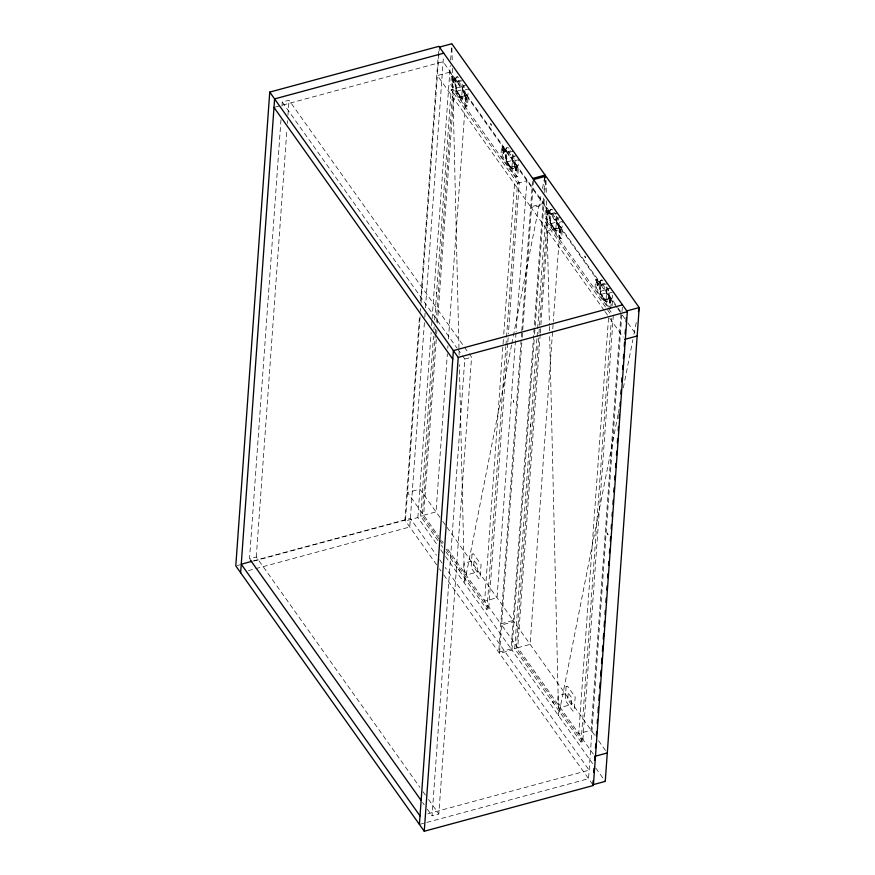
<?xml version="1.0" encoding="UTF-8"?>
<svg xmlns="http://www.w3.org/2000/svg" width="875" height="875" viewBox="0 0 875 875"><rect width="100%" height="100%" fill="white"/><g stroke="black" fill="none" stroke-linecap="round" stroke-linejoin="round"><path stroke-width="0.66" stroke-dasharray="4.38 3.28" d="M280.984 119.777L249.517 558.808L256.277 556.981L419.858 787.281M281.958 106.138L282.253 102.047L289.023 100.22L463.663 346.084M256.277 556.981L286.869 130.211M287.361 123.397L287.558 120.673M287.941 115.216L289.023 100.22M436.658 564.856L404.917 520.166L419.552 315.941M420.623 300.956L438.091 57.236M438.189 55.88L438.583 50.433M420.087 316.695L405.453 520.931L417.856 517.573L437.62 545.398M420.481 311.27L420.678 308.525M421.061 303.089L439.414 47.108M424.397 322.755L409.762 526.991L248.5 570.609M424.791 317.308L425.086 313.228M425.469 307.781L443.461 56.82M417.856 517.573L431.123 332.402M431.616 325.588L432.009 320.152M432.097 318.784L450.253 65.538M450.647 60.091L451.817 43.75M437.992 540.663L420.613 516.184L433.497 336.35M433.989 329.536L434.186 326.812M434.678 319.998L451.183 89.753L452.867 89.294L519.236 182.722L508.397 333.955M438.889 539.087L422.297 515.736L435.291 334.523M435.389 333.167L435.684 329.077M436.166 322.262L452.867 89.294M436.242 339.467L423.642 515.244L436.045 511.886L447.377 353.817M436.636 334.009L436.931 329.919M437.413 323.116L453.534 98.273L467.939 94.916L468.366 88.987L462.164 90.672L461.738 96.589L460.556 96.502L456.783 91.186L455.809 88.255L456.236 82.327L452.2 76.639A1.881 0.678 74.9 0 0 451.292 76.923L450.811 83.562A1.881 0.678 74.9 0 0 451.522 86.122L465.522 105.831A1.881 0.678 74.9 0 0 466.43 105.547L466.9 98.908A1.881 0.678 74.9 0 0 466.2 96.359L462.164 90.672M456.783 91.186L462.984 89.513L462.011 86.57L462.438 80.653L456.236 82.327M447.77 348.37L447.956 345.647M448.448 338.833L465.938 94.927M469.197 353.872L471.559 357.208L438.823 813.98L432.053 815.806L464.8 359.045L462.427 355.709M458.773 569.942L458.85 569.002L459.32 570.708M506.023 158.944L506.45 153.027L502.414 147.339A1.881 0.678 74.9 0 0 501.506 147.623L501.025 154.252A1.881 0.678 74.9 0 0 501.736 156.811L515.736 176.52A1.881 0.678 74.9 0 0 516.644 176.236L517.114 169.608A1.881 0.678 74.9 0 0 516.414 167.048L512.378 161.361L518.569 159.688L518.153 165.605L511.952 167.289L510.77 167.191L506.997 161.886L506.023 158.944L512.225 157.27L512.652 151.342L506.45 153.027M477.323 571.966L477.695 565.545L474.097 560.47L464.089 563.227L463.575 569.691L467.261 574.744L477.302 572.075L473.627 567.022L474.097 560.47M511.952 167.289L512.378 161.361M503.377 339.467L484.63 601.092L497.033 597.745L515.977 333.386M503.77 334.02L514.511 184.133L526.914 180.775L516.075 332.03M507.719 343.492L488.666 609.164L486.981 609.623L505.827 346.675M505.925 345.308L506.417 338.505M506.516 337.137L517.552 183.181L451.183 89.753M507.806 342.136L508.298 335.322M521.675 332.303L498.739 652.269L511.142 648.911L543.561 196.755M521.773 330.936L532.514 181.158M521.806 342.912L499.548 653.406L511.952 650.048L592.594 763.58M522.189 337.52L533.509 179.583M544.031 190.072L544.917 177.8M511.952 650.048L534.209 339.62M534.592 334.173L535.084 327.359M535.183 326.003L544.359 198.012M544.742 192.566L545.913 176.225M613.331 315.208L582.772 741.65L581.077 742.098L514.708 648.67L536.977 338.034M537.075 336.667L537.567 329.853M537.666 328.497L545.278 222.228L546.973 221.769L607.808 307.42M582.772 741.65L516.403 648.211L538.858 334.852M538.956 333.484L539.448 326.67M539.547 325.314L546.973 221.769M540.203 334.316L517.738 647.719L530.141 644.361L553.197 322.788M540.302 332.948L540.794 326.134M540.892 324.778L547.63 230.759L560.033 227.402L553.295 321.42M549.916 220.73L550.331 214.812L546.295 209.125A1.881 0.678 74.9 0 0 545.387 209.409L544.917 216.038A1.881 0.678 74.9 0 0 545.617 218.597L559.617 238.306A1.881 0.678 74.9 0 0 560.525 238.022L561.006 231.394A1.881 0.678 74.9 0 0 560.295 228.834L556.259 223.147L562.461 221.473L562.034 227.391L555.833 229.064L554.652 228.977L550.889 223.672L549.916 220.73L556.117 219.056L556.533 213.128L550.331 214.812M555.833 229.064L556.259 223.147M552.88 702.428L552.945 701.477L553.416 703.183M606.047 299.764L606.473 293.836L612.675 292.163L612.248 298.08L604.866 299.666L601.103 294.361L600.13 291.419L600.545 285.502L596.509 279.814A1.881 0.678 74.9 0 0 595.602 280.098L595.12 286.738A1.881 0.678 74.9 0 0 595.831 289.286L609.831 309.006M601.103 294.361L607.305 292.688L606.32 289.745L606.747 283.828L600.545 285.502M608.519 317.975L578.725 733.578L591.128 730.22L621.02 313.25M610.739 308.722L611.22 302.083A1.881 0.678 74.9 0 0 610.509 299.523L606.473 293.836M612.062 305.758L612.347 301.777A1.881 0.678 74.9 0 0 611.636 299.217L607.6 293.53M581.077 742.098L611.45 318.391M622.322 307.3L588.536 778.684L419.409 824.425M511.547 345.045L464.494 583.242L459.364 364.711M511.809 343.7L541.406 193.823M542.467 188.475L544.578 177.767M618.067 414.63L558.6 715.717L549.642 334.666M618.33 413.284L619.117 409.27M623.35 387.866L632.866 339.686M633.927 334.338L636.562 320.95M571.397 704.561L571.802 698.02L568.192 692.945L558.184 695.702L557.681 702.166L561.367 707.219L571.397 704.561L567.722 699.497L568.192 692.945M452.758 79.702C454.628 84.197 453.403 76.333 453.338 81.452M453.677 79.417L454.18 81.222M502.972 150.391C504.831 154.875 503.617 147.098 503.552 152.141M516.009 169.52L515.353 167.825L515.834 169.575L516.852 169.291L516.775 168.12L515.43 167.77M546.864 212.177C548.723 216.65 547.498 208.895 547.433 213.927M559.891 231.306L559.245 229.611L559.727 231.361L560.733 231.077L560.656 229.906L559.322 229.556M598.566 284.342C596.52 279.967 598.062 287.7 597.997 282.581M610.105 302.006L609.459 300.311L609.941 302.05L610.947 301.777L610.87 300.595L609.536 300.245M456.805 82.173L458.084 80.85L462.591 79.636M507.019 152.873L508.298 151.539L512.805 150.325M550.9 214.659L552.18 213.325L556.686 212.111M601.114 285.348L602.394 284.025L606.9 282.8M465.314 97.081C467.152 104.311 466.463 91.656 465.719 98.886M466.069 96.852L466.561 98.656M503.989 150.117L504.394 151.922M516.283 167.541L516.775 169.356M547.87 211.892L548.275 213.697M560.164 229.327L560.667 231.142M597.647 284.627L597.242 282.822M610.378 300.027L610.881 301.831M275.297 107.089L443.111 61.698L617.138 306.709M451.598 76.256L452.725 75.95M457.1 76.912L457.669 76.759M455.109 79.8L455.7 79.691M453.239 82.447A1.881 0.678 74.9 0 0 453.173 79.68A1.881 0.678 74.9 0 0 451.992 79.756A1.881 0.678 74.9 0 0 453.239 82.447L453.523 82.37A1.881 0.678 74.9 0 0 453.458 79.603A1.881 0.678 74.9 0 0 452.266 79.68A1.881 0.678 74.9 0 0 453.523 82.37M458.084 80.85L461.847 86.155L466.364 84.941M455.809 88.255L462.011 86.57M464.384 92.859L464.975 92.75M458.62 77.47A10.948 3.927 74.9 0 0 455.142 79.559L454.967 80.894A10.948 3.927 74.9 0 0 459.08 95.823L459.648 95.67A10.948 3.927 74.9 0 0 464.953 94.008L464.986 92.477A10.948 3.927 74.9 0 0 463.728 85.291M461.738 96.589L467.939 94.916M462.252 98.142L462.809 98M465.631 99.881A1.881 0.678 74.9 0 0 465.555 97.114A1.881 0.678 74.9 0 0 464.373 97.191A1.881 0.678 74.9 0 0 465.631 99.881L465.905 99.805A1.881 0.678 74.9 0 0 465.839 97.037A1.881 0.678 74.9 0 0 464.658 97.114A1.881 0.678 74.9 0 0 465.905 99.805M466.123 106.214L467.25 105.919M501.812 146.945L502.939 146.639M503.453 153.136A1.881 0.678 74.9 0 0 503.387 150.369A1.881 0.678 74.9 0 0 502.206 150.445A1.881 0.678 74.9 0 0 503.453 153.136L503.738 153.059A1.881 0.678 74.9 0 0 503.672 150.292A1.881 0.678 74.9 0 0 502.48 150.369A1.881 0.678 74.9 0 0 503.738 153.059M508.298 151.539L512.061 156.855L516.578 155.63M506.997 161.886L513.198 160.202L512.225 157.27M514.598 163.548L515.189 163.439M507.314 147.613A10.948 3.927 74.9 0 0 505.356 150.248L505.181 151.594A10.948 3.927 74.9 0 0 509.294 166.513L509.863 166.359A10.948 3.927 74.9 0 0 515.167 164.708L515.2 163.166A10.948 3.927 74.9 0 0 513.942 155.98M510.77 167.191L518.153 165.605M512.466 168.842L513.023 168.689M515.845 170.57A1.881 0.678 74.9 0 0 515.769 167.803A1.881 0.678 74.9 0 0 514.587 167.88A1.881 0.678 74.9 0 0 515.845 170.57L516.119 170.494A1.881 0.678 74.9 0 0 516.053 167.727A1.881 0.678 74.9 0 0 514.872 167.803A1.881 0.678 74.9 0 0 516.119 170.494M516.337 176.914L517.464 176.608M517.552 183.181L519.236 182.722M545.694 208.731L546.82 208.425M551.206 209.398L551.764 209.245M547.345 214.922A1.881 0.678 74.9 0 0 547.269 212.155A1.881 0.678 74.9 0 0 546.087 212.231A1.881 0.678 74.9 0 0 547.345 214.922L547.619 214.845A1.881 0.678 74.9 0 0 547.553 212.078A1.881 0.678 74.9 0 0 546.372 212.155A1.881 0.678 74.9 0 0 547.619 214.845M552.18 213.325L555.953 218.63L560.459 217.416M550.889 223.672L557.091 221.988L556.117 219.056M558.48 225.334L559.081 225.225M552.727 209.945A10.948 3.927 74.9 0 0 549.238 212.034L549.062 213.38A10.948 3.927 74.9 0 0 553.186 228.298L553.744 228.145A10.948 3.927 74.9 0 0 559.048 226.494L559.081 224.952A10.948 3.927 74.9 0 0 557.823 217.766M554.652 228.977L562.034 227.391M556.347 230.628L556.916 230.475M559.727 232.356A1.881 0.678 74.9 0 0 559.661 229.589A1.881 0.678 74.9 0 0 558.469 229.666A1.881 0.678 74.9 0 0 559.727 232.356L560.011 232.28A1.881 0.678 74.9 0 0 559.945 229.513A1.881 0.678 74.9 0 0 558.753 229.589A1.881 0.678 74.9 0 0 560.011 232.28M560.219 238.7L561.345 238.394M595.908 279.431L597.034 279.125M601.42 280.087L601.978 279.934M599.419 282.964L600.02 282.855M597.559 285.611A1.881 0.678 74.9 0 0 597.483 282.844A1.881 0.678 74.9 0 0 596.302 282.92A1.881 0.678 74.9 0 0 597.559 285.611L597.833 285.534A1.881 0.678 74.9 0 0 597.767 282.767A1.881 0.678 74.9 0 0 596.586 282.844A1.881 0.678 74.9 0 0 597.833 285.534M602.394 284.025L606.167 289.33L610.673 288.105M600.13 291.419L606.32 289.745M608.694 296.023L609.295 295.914M602.941 280.645A10.948 3.927 74.9 0 0 599.452 282.734L599.277 284.069A10.948 3.927 74.9 0 0 603.4 298.998L603.958 298.845A10.948 3.927 74.9 0 0 609.262 297.183L609.295 295.641A10.948 3.927 74.9 0 0 608.037 288.466M604.866 299.666L612.248 298.08M606.561 301.317L607.13 301.164M609.941 303.045A1.881 0.678 74.9 0 0 609.875 300.289A1.881 0.678 74.9 0 0 608.683 300.355A1.881 0.678 74.9 0 0 609.941 303.045L610.225 302.98A1.881 0.678 74.9 0 0 610.148 300.213A1.881 0.678 74.9 0 0 608.967 300.278A1.881 0.678 74.9 0 0 610.225 302.98M464.8 359.045L471.559 357.208M253.05 561.017L410.375 518.459L436.472 555.209M237.103 565.556L239.728 564.856M254.144 560.952L404.917 520.166M420.613 516.184L422.297 515.736M514.708 648.67L516.403 648.211M427.886 813.772L589.148 770.153L445.178 567.459M617.936 307.814L621.884 313.392M457.363 82.02L453.327 76.344A1.881 0.678 74.9 0 0 452.419 76.628L451.938 83.256A1.881 0.678 74.9 0 0 452.648 85.816L466.648 105.525A1.881 0.678 74.9 0 0 467.556 105.241L468.027 98.612A1.881 0.678 74.9 0 0 467.327 96.053L463.291 90.366M507.577 152.72L503.541 147.033A1.881 0.678 74.9 0 0 502.633 147.317L502.152 153.945A1.881 0.678 74.9 0 0 502.863 156.505L516.862 176.214A1.881 0.678 74.9 0 0 517.77 175.93L518.241 169.302A1.881 0.678 74.9 0 0 517.541 166.742L513.505 161.055M551.458 214.506L547.422 208.819A1.881 0.678 74.9 0 0 546.514 209.103L546.044 215.731A1.881 0.678 74.9 0 0 546.744 218.291L560.744 238A1.881 0.678 74.9 0 0 561.652 237.716L562.133 231.088A1.881 0.678 74.9 0 0 561.422 228.528L557.386 222.841M601.672 285.195L597.636 279.508A1.881 0.678 74.9 0 0 596.728 279.792L596.258 286.431A1.881 0.678 74.9 0 0 596.958 288.991L610.958 308.7M617.105 307.748L543.878 204.662L531.475 208.009L604.702 311.106M617.892 308.853L624.859 318.675M627.944 323.006L635.633 333.834M608.595 308.525L612.544 314.092M545.278 222.228L610.061 313.436M605.008 311.522L608.956 317.089M609.744 318.205L623.186 337.127M436.778 292.764L436.242 292.009L436.712 293.716M464.45 347.2L468.398 352.756M282.253 102.047L456.892 347.911M457.691 349.027L461.639 354.594M439.95 517.388L419.891 489.147L407.488 492.494L438.495 536.156M442.816 521.423L446.206 526.192M446.994 527.297L513.188 620.484L500.784 623.842L446.316 547.159M594.628 735.153L513.986 621.622L501.583 624.98L593.337 754.152M598.587 740.72L605.697 750.739M441.623 540.553L443.188 542.763M439.688 540.203L442.848 544.655M446.009 549.106L488.666 609.164M441.153 545.114L442.728 547.334M445.889 551.786L486.981 609.623M440.781 549.85L444.73 555.417M445.528 556.533L511.142 648.911M595.755 768.031L605.248 781.386M439.644 559.672L442.006 563.008M439.447 568.794L441.033 571.014M443.778 574.875L592.845 784.744M423.019 791.722L425.392 795.069M428.553 799.509L438.823 813.98M422.57 802.452L424.156 804.683M427.317 809.134L432.053 815.806M606.167 289.33L607.031 293.683M555.953 218.63L556.828 222.994M512.061 156.855L512.936 161.208M461.847 86.155L462.722 90.519M546.011 180.327L546.328 193.988M546.492 200.812L549.413 325.095M549.445 326.463L549.609 333.298M451.916 47.852L452.233 61.502M452.397 68.337L459.134 355.152M459.08 95.823A10.948 3.927 74.9 0 0 464.384 94.161L464.417 92.619A10.948 3.927 74.9 0 0 463.159 85.444M459.648 95.67A10.948 3.927 74.9 0 1 455.525 80.741L455.7 79.406A10.948 3.927 74.9 0 1 458.402 76.88M509.294 166.513A10.948 3.927 74.9 0 0 514.598 164.861L514.631 163.319A10.948 3.927 74.9 0 0 512.761 154.361M508.047 147.722A10.948 3.927 74.9 0 1 508.834 148.159M509.863 166.359A10.948 3.927 74.9 0 1 505.739 151.441L505.914 150.095A10.948 3.927 74.9 0 1 507.227 147.656M553.186 228.298A10.948 3.927 74.9 0 0 558.491 226.647L558.523 225.105A10.948 3.927 74.9 0 0 556.642 216.147M555.177 212.997A10.948 3.927 74.9 0 1 555.942 214.484M553.744 228.145A10.948 3.927 74.9 0 1 549.631 213.227L549.806 211.881A10.948 3.927 74.9 0 1 552.497 209.355M603.4 298.998A10.948 3.927 74.9 0 0 608.705 297.336L608.737 295.794A10.948 3.927 74.9 0 0 606.156 285.173M603.958 298.845A10.948 3.927 74.9 0 1 599.845 283.916L600.02 282.581A10.948 3.927 74.9 0 1 601.322 280.142M490.777 123.605L491.247 125.311L490.777 123.605M472.019 554.137L471.111 567.777L478.767 578.583L479.927 578.616L481.097 564.561L473.441 553.744L472.019 554.137M513.373 400.597L513.844 402.303L513.373 400.597M530.337 424.484L530.808 426.191L530.337 424.484M584.872 256.08L585.342 257.786L584.872 256.08M566.114 686.612L565.206 700.252L572.862 711.058L574.033 711.091L575.192 697.036L567.536 686.23L566.114 686.612M607.48 533.083L607.95 534.789L607.48 533.083M449.783 72.177L437.38 75.534L530.666 206.872L543.069 203.525L449.783 72.177M505.881 150.336L505.323 150.489L505.914 150.38M549.773 212.122L549.205 212.275L549.806 212.166"/><path stroke-width="1.31" d="M269.752 92.094L235.791 565.917L424.255 831.25L593.381 785.498L627.342 311.686L438.878 46.342L269.752 92.094L458.227 357.427L424.255 831.25M240.636 572.742L274.608 98.919L443.723 53.167M419.409 824.425L453.381 350.602L622.497 304.861M544.917 177.811L545.103 175.088L451.817 43.75L439.414 47.108M593.13 780.664L592.845 784.744L605.248 781.386L639.209 307.573L545.913 176.225L533.509 179.583M593.72 772.494L594.016 768.403M594.595 760.233L594.891 756.153M595.481 747.983L595.766 743.903M596.356 735.733L596.652 731.642M597.231 723.472L597.527 719.392M598.019 712.578L598.402 707.142M598.894 700.328L599.287 694.881M599.769 688.078L600.163 682.631M600.655 675.817L601.038 670.37M601.53 663.567L601.923 658.12M602.405 651.317L602.798 645.87M603.28 639.056L603.673 633.609M604.166 626.806L604.548 621.359M605.041 614.545L605.336 610.466M605.916 602.295L606.211 598.216M606.802 590.045L607.086 585.955M607.677 577.784L607.972 573.705M608.552 565.534L608.847 561.455M609.438 553.284L609.722 549.194M610.312 541.023L610.608 536.944M611.188 528.773L611.483 524.683M612.073 516.523L612.358 512.433M612.948 504.263L613.244 500.183M613.823 492.012L614.119 487.922M614.698 479.752L614.994 475.672M615.584 467.502L615.88 463.422M616.459 455.252L616.755 451.161M617.334 442.991L617.63 438.911M618.22 430.741L618.505 426.661M619.095 418.491L619.391 414.4M619.97 406.23L620.266 402.15M620.856 393.98L621.141 389.889M621.731 381.719L622.027 377.639M622.606 369.469L622.902 365.389M623.394 358.575L623.678 354.495M624.269 346.325L624.564 342.234M625.144 334.064L625.45 329.875M626.03 321.814L626.325 317.691M544.578 177.767L545.103 175.088L532.711 178.445M638.411 311.587L639.209 307.573L626.806 310.92M458.227 357.427L627.342 311.686M624.772 339.347L637.175 336M251.737 561.378L241.248 564.211L420.022 815.894M594.88 756.317L607.283 752.959M273.995 107.439L452.769 359.133M250.305 559.923L420.995 800.231"/></g></svg>
